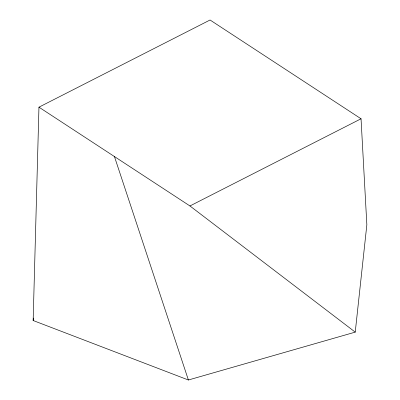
<?xml version="1.0" encoding="UTF-8"?>
<svg xmlns="http://www.w3.org/2000/svg" width="400" height="400" viewBox="0 0 400 400"><rect width="100%" height="100%" fill="white"/><g stroke="black" fill="none" stroke-linecap="round" stroke-linejoin="round"><path stroke-width="0.6" d="M33.15 320.515L38.96 107.17L210.055 20L361.04 118.78L366.85 224.765L355.235 332.125L188.39 380L33.15 320.515L33.42 318.03M38.96 107.17L189.945 205.955L361.04 118.78M189.945 205.955L355.235 332.125M114.45 156.565L188.39 380"/></g></svg>
